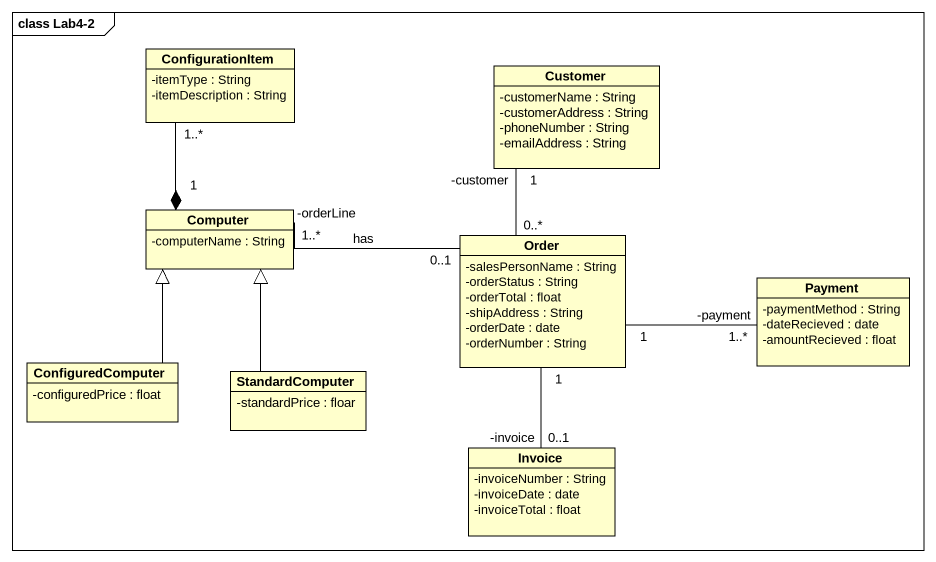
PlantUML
@startuml
mainframe class Lab4-2
hide circle
hide empty members
skinparam classAttributeIconSize 0
class ConfigurationItem {
  -itemType : String
  -itemDescription : String
}
class Customer {
  -customerName : String
  -customerAddress : String
  -phoneNumber : String
  -emailAddress : String
}
class Computer {
  -computerName : String
}
class Order {
  -salesPersonName : String
  -orderStatus : String
  -orderTotal : float
  -shipAddress : String
  -orderDate : date
  -orderNumber : String
}
class Payment {
  -paymentMethod : String
  -dateRecieved : date
  -amountRecieved : float
}
class ConfiguredComputer {
  -configuredPrice : float
}
class StandardComputer {
  -standardPrice : floar
}
class Invoice {
  -invoiceNumber : String
  -invoiceDate : date
  -invoiceTotal : float
}
Customer "1\n-customer" -- "0..*" Order
Computer "1" *-up- "1..*" ConfigurationItem
Order "0..1" -left- "1..*\n-orderLine" Computer : has
Payment "1..*\n-payment" -left- "1" Order
ConfiguredComputer -up-|> Computer
StandardComputer -up-|> Computer
Invoice "0..1\n-invoice" -up- "1" Order
@enduml
